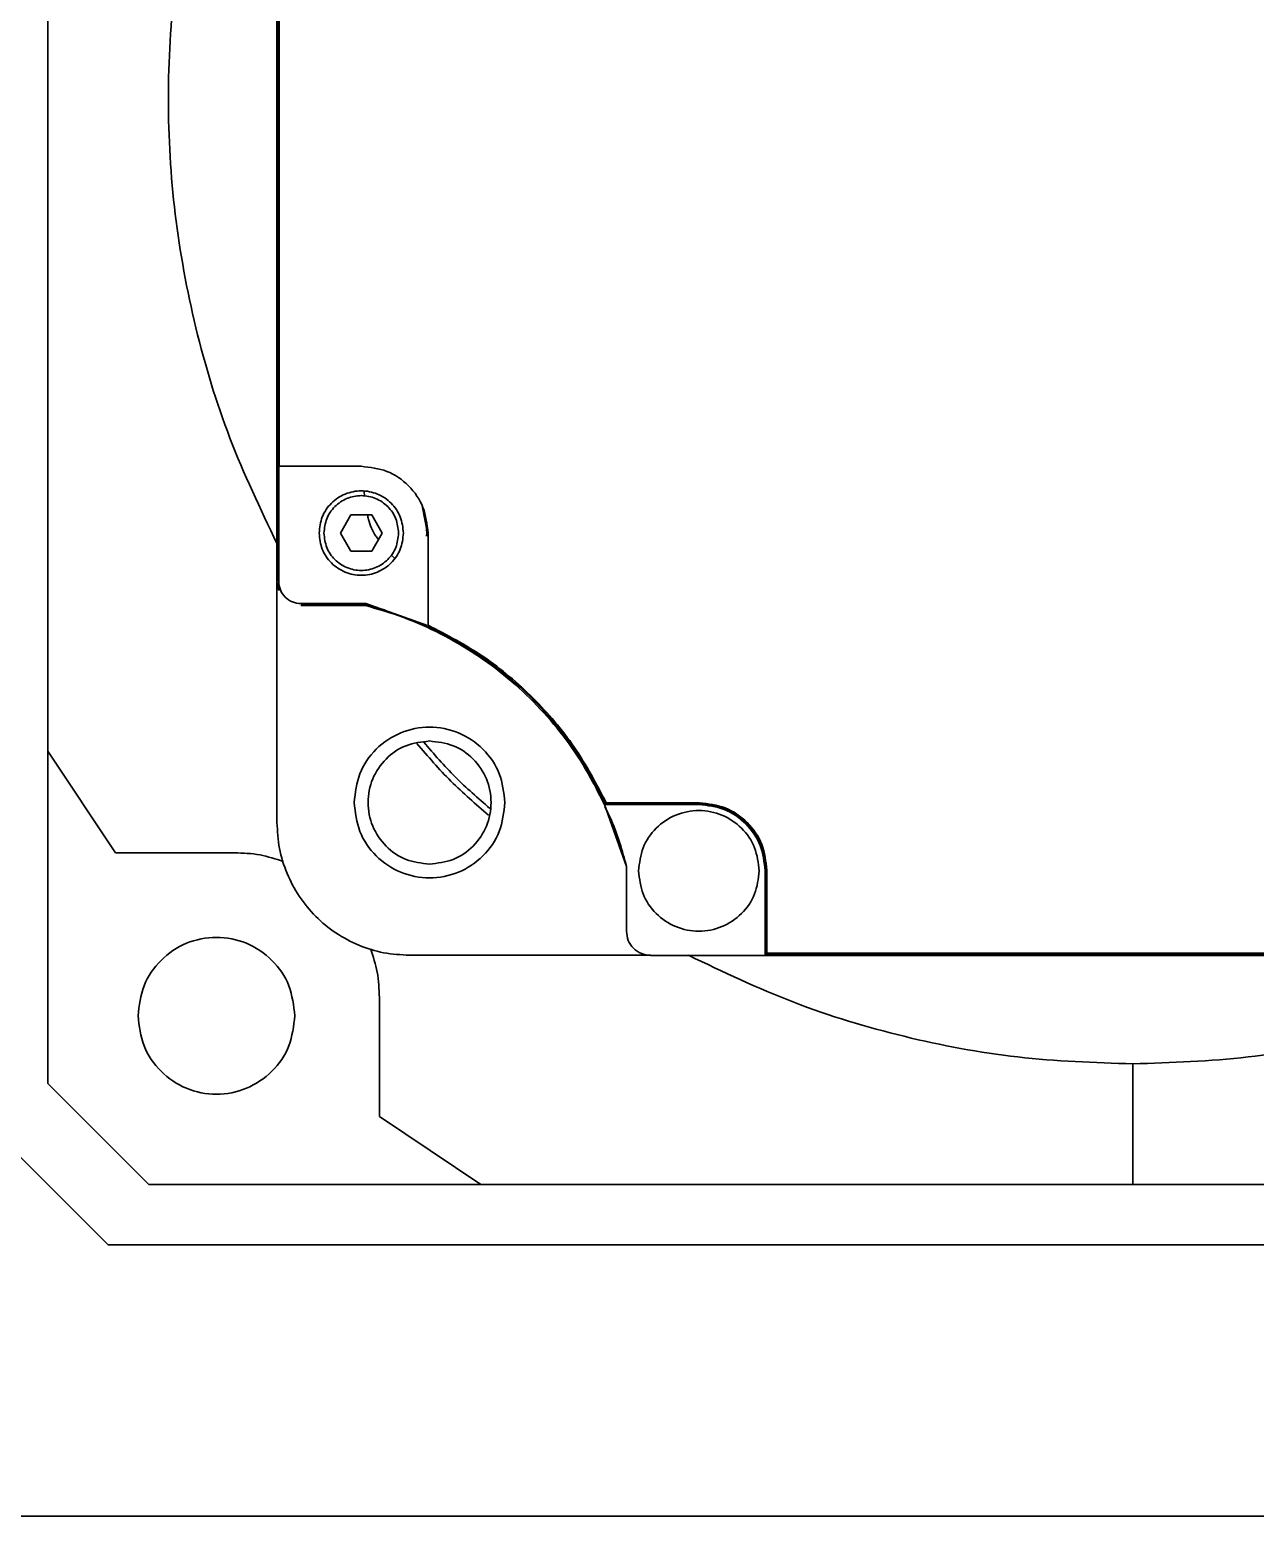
# Model space of a CAD drawing. Header units: millimetres. Extents: x -1052 to 3351, y 0 to 2015.
# Drawn here: x -365.281 to -363.778, y 1681.782 to 1683.605 of the extents above; entities that cross this region are included whole.
import ezdxf

# ---------------------------------------------------------------- set-up
doc = ezdxf.new("R2010")
doc.units = ezdxf.units.MM

msp = doc.modelspace()

# ---------------------------------------------------------------- linework, layer by layer
at = {"color": 7, "linetype": 'Continuous', "lineweight": 35}
for p, q in [((-364.9783, 1684.1117), (-364.9783, 1682.9282)), ((-364.9783, 1684.1117), (-364.9783, 1682.9282)), ((-364.9767, 1682.9283), (-364.9767, 1684.1116)), ((-364.9767, 1682.9283), (-364.9767, 1684.1116)), ((-364.9754, 1683.0693), (-364.9754, 1683.9705)), ((-364.9754, 1683.0693), (-364.9754, 1683.9705)), ((-364.976, 1683.0688), (-364.9754, 1683.0693)), ((-364.976, 1683.0688), (-364.9754, 1683.0693)), ((-364.976, 1682.9283), (-364.976, 1683.0688)), ((-364.976, 1682.9283), (-364.976, 1683.0688)), ((-364.9754, 1683.0693), (-364.8747, 1683.0693)), ((-364.9754, 1683.0693), (-364.8747, 1683.0693)), ((-364.8709, 1683.0325), (-364.871, 1683.0385)), ((-364.8709, 1683.0325), (-364.871, 1683.0385)), ((-364.9003, 1682.9874), (-364.8875, 1683.0096)), ((-364.9003, 1682.9874), (-364.8875, 1683.0096)), ((-364.8875, 1683.0096), (-364.8618, 1683.0096)), ((-364.8875, 1683.0096), (-364.8618, 1683.0096)), ((-364.8618, 1683.0096), (-364.849, 1682.9874)), ((-364.8618, 1683.0096), (-364.849, 1682.9874)), ((-364.7933, 1682.9874), (-364.7995, 1683.0186)), ((-364.7933, 1682.9874), (-364.7995, 1683.0186)), ((-364.8875, 1682.9652), (-364.9003, 1682.9874)), ((-364.8875, 1682.9652), (-364.9003, 1682.9874)), ((-364.849, 1682.9874), (-364.8618, 1682.9652)), ((-364.849, 1682.9874), (-364.8618, 1682.9652)), ((-364.7927, 1682.9874), (-364.7927, 1682.8745)), ((-364.7927, 1682.9874), (-364.7927, 1682.8745)), ((-364.8618, 1682.9652), (-364.8875, 1682.9652)), ((-364.8618, 1682.9652), (-364.8875, 1682.9652)), ((-364.8341, 1682.9568), (-364.8384, 1682.9607)), ((-364.8341, 1682.9568), (-364.8384, 1682.9607)), ((-364.9783, 1682.9282), (-364.976, 1682.9169)), ((-364.9783, 1682.9282), (-364.976, 1682.9169)), ((-364.9781, 1682.6325), (-364.9781, 1682.9283)), ((-364.9781, 1682.6325), (-364.9781, 1682.9283)), ((-364.9767, 1682.9283), (-364.976, 1682.9283)), ((-364.9767, 1682.9283), (-364.976, 1682.9283)), ((-364.9487, 1682.8986), (-364.8693, 1682.8986)), ((-364.9487, 1682.8986), (-364.8693, 1682.8986)), ((-364.8689, 1682.9009), (-364.9486, 1682.9009)), ((-364.9486, 1682.9009), (-364.9486, 1682.9001)), ((-364.8689, 1682.9009), (-364.9486, 1682.9009)), ((-364.9486, 1682.9009), (-364.9486, 1682.9001)), ((-364.869, 1682.9001), (-364.9486, 1682.9001)), ((-364.869, 1682.9001), (-364.9486, 1682.9001)), ((-364.869, 1682.9002), (-364.8689, 1682.9009)), ((-364.869, 1682.9002), (-364.8689, 1682.9009)), ((-364.869, 1682.9001), (-364.869, 1682.9002)), ((-364.869, 1682.9001), (-364.869, 1682.9002)), ((-364.8454, 1682.8927), (-364.869, 1682.9001)), ((-364.8454, 1682.8927), (-364.869, 1682.9001)), ((-364.8689, 1682.9009), (-364.7933, 1682.8741)), ((-364.8689, 1682.9009), (-364.7933, 1682.8741)), ((-364.7933, 1682.8741), (-364.7927, 1682.8745)), ((-364.7933, 1682.8741), (-364.7927, 1682.8745)), ((-365.2592, 1682.7199), (-365.176, 1682.5954)), ((-365.2592, 1682.3126), (-365.2592, 1682.7199)), ((-365.2592, 1682.7199), (-365.176, 1682.5954)), ((-365.2592, 1682.3126), (-365.2592, 1682.7199)), ((-364.5763, 1682.6546), (-364.4605, 1682.6546)), ((-364.5763, 1682.6546), (-364.5493, 1682.5786)), ((-364.5763, 1682.6546), (-364.4605, 1682.6546)), ((-364.5763, 1682.6546), (-364.5493, 1682.5786)), ((-364.5741, 1682.6566), (-364.5749, 1682.6553)), ((-364.5741, 1682.6566), (-364.5749, 1682.6553)), ((-364.4597, 1682.6553), (-364.5749, 1682.6553)), ((-364.4597, 1682.6553), (-364.5749, 1682.6553)), ((-364.4597, 1682.6566), (-364.5741, 1682.6566)), ((-364.4597, 1682.6566), (-364.5741, 1682.6566)), ((-364.4597, 1682.6553), (-364.4597, 1682.6566)), ((-364.4597, 1682.6553), (-364.4597, 1682.6566)), ((-365.176, 1682.5954), (-365.03, 1682.5954)), ((-365.176, 1682.5954), (-365.03, 1682.5954)), ((-364.5493, 1682.5786), (-364.5493, 1682.4992)), ((-364.5493, 1682.5786), (-364.5493, 1682.4992)), ((-364.3791, 1682.5732), (-364.3791, 1682.4696)), ((-364.3791, 1682.5732), (-364.3791, 1682.4696)), ((-364.3771, 1682.574), (-364.3784, 1682.574)), ((-364.3784, 1682.4712), (-364.3784, 1682.574)), ((-364.3771, 1682.574), (-364.3784, 1682.574)), ((-364.3784, 1682.4712), (-364.3784, 1682.574)), ((-364.3771, 1682.4725), (-364.3771, 1682.574)), ((-364.3771, 1682.4725), (-364.3771, 1682.574)), ((-364.3784, 1682.4712), (-364.3771, 1682.4725)), ((-364.3784, 1682.4712), (-364.3771, 1682.4725)), ((-363.4789, 1682.4725), (-364.3771, 1682.4725)), ((-363.4789, 1682.4725), (-364.3771, 1682.4725)), ((-364.5196, 1682.4698), (-364.8154, 1682.4698)), ((-364.5196, 1682.4698), (-364.8154, 1682.4698)), ((-364.5197, 1682.4696), (-364.3791, 1682.4696)), ((-364.5197, 1682.4696), (-364.3791, 1682.4696)), ((-363.4768, 1682.4696), (-364.3791, 1682.4696)), ((-363.4768, 1682.4696), (-364.3791, 1682.4696)), ((-363.4776, 1682.4712), (-364.3784, 1682.4712)), ((-363.4776, 1682.4712), (-364.3784, 1682.4712)), ((-364.8525, 1682.4179), (-364.8525, 1682.2719)), ((-364.8525, 1682.4179), (-364.8525, 1682.2719)), ((-363.928, 1682.3366), (-363.928, 1682.1887)), ((-363.928, 1682.3366), (-363.928, 1682.1887)), ((-365.1353, 1682.1887), (-365.2592, 1682.3126)), ((-365.1353, 1682.1887), (-365.2592, 1682.3126)), ((-364.8525, 1682.2719), (-364.728, 1682.1887)), ((-364.8525, 1682.2719), (-364.728, 1682.1887)), ((-365.3332, 1682.2626), (-365.1853, 1682.1147)), ((-365.3332, 1682.2626), (-365.1853, 1682.1147)), ((-364.728, 1682.1887), (-365.1353, 1682.1887)), ((-364.728, 1682.1887), (-365.1353, 1682.1887)), ((-365.1853, 1682.1147), (-362.6707, 1682.1147)), ((-365.1853, 1682.1147), (-362.6707, 1682.1147)), ((-365.5776, 1681.7819), (-362.2783, 1681.7819)), ((-365.5776, 1681.7819), (-362.2783, 1681.7819))]:
    msp.add_line(p, q, dxfattribs=at)
for points, knots in [([(-365.2592, 1684.3199), (-365.2592, 1684.2882), (-365.2592, 1684.226), (-365.2592, 1684.1301), (-365.2592, 1684.0339), (-365.2592, 1683.9241), (-365.2592, 1683.8012), (-365.2592, 1683.6632), (-365.2592, 1683.5236), (-365.2592, 1683.384), (-365.2592, 1683.2455), (-365.2592, 1683.1098), (-365.2592, 1682.9769), (-365.2592, 1682.8468), (-365.2592, 1682.7624), (-365.2592, 1682.7199)], [0, 0, 0, 0, 6.862225, 13.484315, 20.275339, 26.86003, 35.857802, 44.801018, 53.870758, 62.8655, 71.827208, 80.936265, 89.914332, 98.981541, 108.166546, 108.166546, 108.166546, 108.166546]), ([(-365.2592, 1684.3199), (-365.2592, 1684.2882), (-365.2592, 1684.226), (-365.2592, 1684.1301), (-365.2592, 1684.0339), (-365.2592, 1683.9241), (-365.2592, 1683.8012), (-365.2592, 1683.6632), (-365.2592, 1683.5236), (-365.2592, 1683.384), (-365.2592, 1683.2455), (-365.2592, 1683.1098), (-365.2592, 1682.9769), (-365.2592, 1682.8468), (-365.2592, 1682.7624), (-365.2592, 1682.7199)], [0, 0, 0, 0, 6.862225, 13.484315, 20.275339, 26.86003, 35.857802, 44.801018, 53.870758, 62.8655, 71.827208, 80.936265, 89.914332, 98.981541, 108.166546, 108.166546, 108.166546, 108.166546]), ([(-364.9782, 1682.9746), (-364.9985, 1683.0173), (-365.0391, 1683.1026), (-365.0801, 1683.2387), (-365.1057, 1683.3782), (-365.1141, 1683.5199), (-365.1057, 1683.6616), (-365.0801, 1683.8012), (-365.0391, 1683.9372), (-364.9985, 1684.0226), (-364.9782, 1684.0652)], [0, 0, 0, 0, 9.576198, 19.152403, 28.728604, 38.304807, 47.881024, 57.457226, 67.03343, 76.609615, 76.609615, 76.609615, 76.609615]), ([(-364.9782, 1682.9746), (-364.9985, 1683.0173), (-365.0391, 1683.1026), (-365.0801, 1683.2387), (-365.1057, 1683.3782), (-365.1141, 1683.5199), (-365.1057, 1683.6616), (-365.0801, 1683.8012), (-365.0391, 1683.9372), (-364.9985, 1684.0226), (-364.9782, 1684.0652)], [0, 0, 0, 0, 9.576198, 19.152403, 28.728604, 38.304807, 47.881024, 57.457226, 67.03343, 76.609615, 76.609615, 76.609615, 76.609615]), ([(-364.8747, 1683.0693), (-364.8639, 1683.0681), (-364.8424, 1683.0656), (-364.8154, 1683.0467), (-364.7964, 1683.0196), (-364.794, 1682.9982), (-364.7927, 1682.9874)], [0, 0, 0, 0, 2.168969, 4.337965, 6.506999, 8.675997, 8.675997, 8.675997, 8.675997]), ([(-364.8747, 1683.0693), (-364.8639, 1683.0681), (-364.8424, 1683.0656), (-364.8154, 1683.0467), (-364.7964, 1683.0196), (-364.794, 1682.9982), (-364.7927, 1682.9874)], [0, 0, 0, 0, 2.168969, 4.337965, 6.506999, 8.675997, 8.675997, 8.675997, 8.675997]), ([(-364.9264, 1682.9874), (-364.9256, 1682.9942), (-364.9241, 1683.0077), (-364.9121, 1683.025), (-364.895, 1683.0365), (-364.8747, 1683.0405), (-364.8543, 1683.0365), (-364.8372, 1683.025), (-364.8252, 1683.0077), (-364.8237, 1682.9942), (-364.8229, 1682.9874)], [0, 0, 0, 0, 1.371457, 2.742916, 4.114362, 5.48586, 6.857299, 8.228745, 9.600204, 10.971661, 10.971661, 10.971661, 10.971661]), ([(-364.9264, 1682.9874), (-364.9256, 1682.9942), (-364.9241, 1683.0077), (-364.9121, 1683.025), (-364.895, 1683.0365), (-364.8747, 1683.0405), (-364.8543, 1683.0365), (-364.8372, 1683.025), (-364.8252, 1683.0077), (-364.8237, 1682.9942), (-364.8229, 1682.9874)], [0, 0, 0, 0, 1.371457, 2.742916, 4.114362, 5.48586, 6.857299, 8.228745, 9.600204, 10.971661, 10.971661, 10.971661, 10.971661]), ([(-364.8288, 1682.9874), (-364.8295, 1682.9934), (-364.8309, 1683.0054), (-364.8415, 1683.0207), (-364.8566, 1683.0309), (-364.8747, 1683.0345), (-364.8927, 1683.0309), (-364.9078, 1683.0207), (-364.9184, 1683.0054), (-364.9198, 1682.9934), (-364.9205, 1682.9874)], [0, 0, 0, 0, 1.214726, 2.429434, 3.64415, 4.858861, 6.073572, 7.288339, 8.503047, 9.717772, 9.717772, 9.717772, 9.717772]), ([(-364.8288, 1682.9874), (-364.8295, 1682.9934), (-364.8309, 1683.0054), (-364.8415, 1683.0207), (-364.8566, 1683.0309), (-364.8747, 1683.0345), (-364.8927, 1683.0309), (-364.9078, 1683.0207), (-364.9184, 1683.0054), (-364.9198, 1682.9934), (-364.9205, 1682.9874)], [0, 0, 0, 0, 1.214726, 2.429434, 3.64415, 4.858861, 6.073572, 7.288339, 8.503047, 9.717772, 9.717772, 9.717772, 9.717772]), ([(-364.8536, 1682.9795), (-364.8547, 1682.9809), (-364.8602, 1682.9883), (-364.8649, 1682.9987), (-364.8667, 1683.0078), (-364.8671, 1683.0096)], [0, 0, 0, 0, 0.356464, 1.884532, 2.253691, 2.253691, 2.253691, 2.253691]), ([(-364.8536, 1682.9795), (-364.8547, 1682.9809), (-364.8602, 1682.9883), (-364.8649, 1682.9987), (-364.8667, 1683.0078), (-364.8671, 1683.0096)], [0, 0, 0, 0, 0.356464, 1.884532, 2.253691, 2.253691, 2.253691, 2.253691]), ([(-364.8229, 1682.9874), (-364.8237, 1682.9806), (-364.8252, 1682.9671), (-364.8372, 1682.9499), (-364.8543, 1682.9383), (-364.8747, 1682.9343), (-364.895, 1682.9383), (-364.9121, 1682.9499), (-364.9241, 1682.9671), (-364.9256, 1682.9806), (-364.9264, 1682.9874)], [0, 0, 0, 0, 1.371457, 2.742916, 4.114362, 5.485801, 6.857299, 8.228745, 9.600204, 10.971661, 10.971661, 10.971661, 10.971661]), ([(-364.8229, 1682.9874), (-364.8237, 1682.9806), (-364.8252, 1682.9671), (-364.8372, 1682.9499), (-364.8543, 1682.9383), (-364.8747, 1682.9343), (-364.895, 1682.9383), (-364.9121, 1682.9499), (-364.9241, 1682.9671), (-364.9256, 1682.9806), (-364.9264, 1682.9874)], [0, 0, 0, 0, 1.371457, 2.742916, 4.114362, 5.485801, 6.857299, 8.228745, 9.600204, 10.971661, 10.971661, 10.971661, 10.971661]), ([(-364.9205, 1682.9874), (-364.9198, 1682.9814), (-364.9184, 1682.9694), (-364.9078, 1682.9542), (-364.8927, 1682.944), (-364.8747, 1682.9404), (-364.8566, 1682.944), (-364.8415, 1682.9542), (-364.8309, 1682.9694), (-364.8295, 1682.9814), (-364.8288, 1682.9874)], [0, 0, 0, 0, 1.214711, 2.429432, 3.64419, 4.858901, 6.073612, 7.28832, 8.50304, 9.717751, 9.717751, 9.717751, 9.717751]), ([(-364.9205, 1682.9874), (-364.9198, 1682.9814), (-364.9184, 1682.9694), (-364.9078, 1682.9542), (-364.8927, 1682.944), (-364.8747, 1682.9404), (-364.8566, 1682.944), (-364.8415, 1682.9542), (-364.8309, 1682.9694), (-364.8295, 1682.9814), (-364.8288, 1682.9874)], [0, 0, 0, 0, 1.214711, 2.429432, 3.64419, 4.858901, 6.073612, 7.28832, 8.50304, 9.717751, 9.717751, 9.717751, 9.717751]), ([(-364.7949, 1682.9917), (-364.7945, 1682.9903), (-364.7936, 1682.9876), (-364.7944, 1682.9849), (-364.7948, 1682.9836)], [0, 0, 0, 0, 0.2950659, 0.5582511, 0.5582511, 0.5582511, 0.5582511]), ([(-364.7949, 1682.9917), (-364.7945, 1682.9903), (-364.7936, 1682.9876), (-364.7944, 1682.9849), (-364.7948, 1682.9836)], [0, 0, 0, 0, 0.2950659, 0.5582511, 0.5582511, 0.5582511, 0.5582511]), ([(-364.976, 1682.9283), (-364.9756, 1682.9247), (-364.9748, 1682.9175), (-364.9684, 1682.9084), (-364.9594, 1682.9021), (-364.9522, 1682.9013), (-364.9486, 1682.9009)], [0, 0, 0, 0, 0.724961, 1.449907, 2.174885, 2.899846, 2.899846, 2.899846, 2.899846]), ([(-364.976, 1682.9283), (-364.9756, 1682.9247), (-364.9748, 1682.9175), (-364.9684, 1682.9084), (-364.9594, 1682.9021), (-364.9522, 1682.9013), (-364.9486, 1682.9009)], [0, 0, 0, 0, 0.724961, 1.449907, 2.174885, 2.899846, 2.899846, 2.899846, 2.899846]), ([(-364.8693, 1682.8986), (-364.8535, 1682.894), (-364.822, 1682.8849), (-364.7769, 1682.8646), (-364.7343, 1682.8398), (-364.6947, 1682.8104), (-364.6586, 1682.7768), (-364.6265, 1682.7393), (-364.5984, 1682.6987), (-364.5837, 1682.6693), (-364.5763, 1682.6546)], [0, 0, 0, 0, 3.32991, 6.659862, 9.989783, 13.319729, 16.649651, 19.979596, 23.309528, 26.639447, 26.639447, 26.639447, 26.639447]), ([(-364.8693, 1682.8986), (-364.8535, 1682.894), (-364.822, 1682.8849), (-364.7769, 1682.8646), (-364.7343, 1682.8398), (-364.6947, 1682.8104), (-364.6586, 1682.7768), (-364.6265, 1682.7393), (-364.5984, 1682.6987), (-364.5837, 1682.6693), (-364.5763, 1682.6546)], [0, 0, 0, 0, 3.32991, 6.659862, 9.989783, 13.319729, 16.649651, 19.979596, 23.309528, 26.639447, 26.639447, 26.639447, 26.639447]), ([(-364.7927, 1682.8745), (-364.7694, 1682.8623), (-364.7228, 1682.838), (-364.6625, 1682.7865), (-364.6109, 1682.7265), (-364.5863, 1682.6799), (-364.5741, 1682.6566)], [0, 0, 0, 0, 5.324111, 10.648245, 15.972364, 21.29651, 21.29651, 21.29651, 21.29651]), ([(-364.7927, 1682.8745), (-364.7694, 1682.8623), (-364.7228, 1682.838), (-364.6625, 1682.7865), (-364.6109, 1682.7265), (-364.5863, 1682.6799), (-364.5741, 1682.6566)], [0, 0, 0, 0, 5.324111, 10.648245, 15.972364, 21.29651, 21.29651, 21.29651, 21.29651]), ([(-364.5749, 1682.6553), (-364.5823, 1682.6701), (-364.597, 1682.6996), (-364.6252, 1682.7403), (-364.6575, 1682.7779), (-364.6937, 1682.8117), (-364.7336, 1682.841), (-364.767, 1682.8614), (-364.7878, 1682.8703), (-364.7935, 1682.8727)], [0, 0, 0, 0, 3.341914, 6.683858, 10.025768, 13.367726, 16.709645, 20.051548, 21.293937, 21.293937, 21.293937, 21.293937]), ([(-364.5749, 1682.6553), (-364.5823, 1682.6701), (-364.597, 1682.6996), (-364.6252, 1682.7403), (-364.6575, 1682.7779), (-364.6937, 1682.8117), (-364.7336, 1682.841), (-364.767, 1682.8614), (-364.7878, 1682.8703), (-364.7935, 1682.8727)], [0, 0, 0, 0, 3.341914, 6.683858, 10.025768, 13.367726, 16.709645, 20.051548, 21.293937, 21.293937, 21.293937, 21.293937]), ([(-364.8833, 1682.657), (-364.8819, 1682.6691), (-364.8792, 1682.6933), (-364.8578, 1682.7241), (-364.8272, 1682.7447), (-364.7909, 1682.7519), (-364.7545, 1682.7447), (-364.724, 1682.7241), (-364.7026, 1682.6933), (-364.6998, 1682.6691), (-364.6984, 1682.657)], [0, 0, 0, 0, 2.449029, 4.898048, 7.347063, 9.796134, 12.245145, 14.69416, 17.143179, 19.592209, 19.592209, 19.592209, 19.592209]), ([(-364.8833, 1682.657), (-364.8819, 1682.6691), (-364.8792, 1682.6933), (-364.8578, 1682.7241), (-364.8272, 1682.7447), (-364.7909, 1682.7519), (-364.7545, 1682.7447), (-364.724, 1682.7241), (-364.7026, 1682.6933), (-364.6998, 1682.6691), (-364.6984, 1682.657)], [0, 0, 0, 0, 2.449029, 4.898048, 7.347063, 9.796134, 12.245145, 14.69416, 17.143179, 19.592209, 19.592209, 19.592209, 19.592209]), ([(-364.7909, 1682.5816), (-364.8007, 1682.5827), (-364.8205, 1682.585), (-364.8456, 1682.6024), (-364.8624, 1682.6274), (-364.8683, 1682.657), (-364.8624, 1682.6867), (-364.8456, 1682.7116), (-364.8205, 1682.7291), (-364.8007, 1682.7313), (-364.7909, 1682.7325)], [0, 0, 0, 0, 1.998414, 3.99683, 5.995233, 7.993647, 9.992046, 11.990462, 13.988869, 15.987286, 15.987286, 15.987286, 15.987286]), ([(-364.7909, 1682.5816), (-364.8007, 1682.5827), (-364.8205, 1682.585), (-364.8456, 1682.6024), (-364.8624, 1682.6274), (-364.8683, 1682.657), (-364.8624, 1682.6867), (-364.8456, 1682.7116), (-364.8205, 1682.7291), (-364.8007, 1682.7313), (-364.7909, 1682.7325)], [0, 0, 0, 0, 1.998414, 3.99683, 5.995233, 7.993647, 9.992046, 11.990462, 13.988869, 15.987286, 15.987286, 15.987286, 15.987286]), ([(-364.8064, 1682.7294), (-364.7929, 1682.7136), (-364.7658, 1682.6821), (-364.7343, 1682.655), (-364.7185, 1682.6415)], [0, 0, 0, 0, 4.208149, 8.416256, 8.416256, 8.416256, 8.416256]), ([(-364.8064, 1682.7294), (-364.7929, 1682.7136), (-364.7658, 1682.6821), (-364.7343, 1682.655), (-364.7185, 1682.6415)], [0, 0, 0, 0, 4.208149, 8.416256, 8.416256, 8.416256, 8.416256]), ([(-364.798, 1682.731), (-364.7855, 1682.7165), (-364.7605, 1682.6874), (-364.7314, 1682.6624), (-364.7169, 1682.6499)], [0, 0, 0, 0, 3.88515, 7.770352, 7.770352, 7.770352, 7.770352]), ([(-364.798, 1682.731), (-364.7855, 1682.7165), (-364.7605, 1682.6874), (-364.7314, 1682.6624), (-364.7169, 1682.6499)], [0, 0, 0, 0, 3.88515, 7.770352, 7.770352, 7.770352, 7.770352]), ([(-364.7909, 1682.7325), (-364.781, 1682.7313), (-364.7613, 1682.7291), (-364.7361, 1682.7116), (-364.7194, 1682.6867), (-364.7135, 1682.657), (-364.7194, 1682.6274), (-364.7361, 1682.6024), (-364.7613, 1682.585), (-364.781, 1682.5827), (-364.7909, 1682.5816)], [0, 0, 0, 0, 1.998358, 3.996765, 5.995181, 7.99358, 9.991994, 11.990397, 13.988813, 15.987168, 15.987168, 15.987168, 15.987168]), ([(-364.7909, 1682.7325), (-364.781, 1682.7313), (-364.7613, 1682.7291), (-364.7361, 1682.7116), (-364.7194, 1682.6867), (-364.7135, 1682.657), (-364.7194, 1682.6274), (-364.7361, 1682.6024), (-364.7613, 1682.585), (-364.781, 1682.5827), (-364.7909, 1682.5816)], [0, 0, 0, 0, 1.998358, 3.996765, 5.995181, 7.99358, 9.991994, 11.990397, 13.988813, 15.987168, 15.987168, 15.987168, 15.987168]), ([(-364.6984, 1682.657), (-364.6998, 1682.6449), (-364.7026, 1682.6207), (-364.724, 1682.59), (-364.7545, 1682.5694), (-364.7909, 1682.5622), (-364.8272, 1682.5694), (-364.8578, 1682.59), (-364.8792, 1682.6207), (-364.8819, 1682.6449), (-364.8833, 1682.657)], [0, 0, 0, 0, 2.449029, 4.898048, 7.347063, 9.796078, 12.245151, 14.694166, 17.143185, 19.592215, 19.592215, 19.592215, 19.592215]), ([(-364.6984, 1682.657), (-364.6998, 1682.6449), (-364.7026, 1682.6207), (-364.724, 1682.59), (-364.7545, 1682.5694), (-364.7909, 1682.5622), (-364.8272, 1682.5694), (-364.8578, 1682.59), (-364.8792, 1682.6207), (-364.8819, 1682.6449), (-364.8833, 1682.657)], [0, 0, 0, 0, 2.449029, 4.898048, 7.347063, 9.796078, 12.245151, 14.694166, 17.143185, 19.592215, 19.592215, 19.592215, 19.592215]), ([(-364.4605, 1682.6546), (-364.4498, 1682.6534), (-364.4285, 1682.6509), (-364.4016, 1682.6321), (-364.3828, 1682.6052), (-364.3803, 1682.5839), (-364.3791, 1682.5732)], [0, 0, 0, 0, 2.153963, 4.307926, 6.461864, 8.615827, 8.615827, 8.615827, 8.615827]), ([(-364.4605, 1682.6546), (-364.4498, 1682.6534), (-364.4285, 1682.6509), (-364.4016, 1682.6321), (-364.3828, 1682.6052), (-364.3803, 1682.5839), (-364.3791, 1682.5732)], [0, 0, 0, 0, 2.153963, 4.307926, 6.461864, 8.615827, 8.615827, 8.615827, 8.615827]), ([(-364.4597, 1682.6566), (-364.4489, 1682.6554), (-364.4273, 1682.6529), (-364.3999, 1682.6338), (-364.3808, 1682.6065), (-364.3783, 1682.5848), (-364.3771, 1682.574)], [0, 0, 0, 0, 2.188123, 4.376259, 6.564395, 8.752542, 8.752542, 8.752542, 8.752542]), ([(-364.4597, 1682.6566), (-364.4489, 1682.6554), (-364.4273, 1682.6529), (-364.3999, 1682.6338), (-364.3808, 1682.6065), (-364.3783, 1682.5848), (-364.3771, 1682.574)], [0, 0, 0, 0, 2.188123, 4.376259, 6.564395, 8.752542, 8.752542, 8.752542, 8.752542]), ([(-364.3784, 1682.574), (-364.3796, 1682.5846), (-364.3821, 1682.606), (-364.4009, 1682.6329), (-364.4278, 1682.6517), (-364.4491, 1682.6541), (-364.4597, 1682.6553)], [0, 0, 0, 0, 2.153963, 4.307913, 6.461868, 8.615831, 8.615831, 8.615831, 8.615831]), ([(-364.3784, 1682.574), (-364.3796, 1682.5846), (-364.3821, 1682.606), (-364.4009, 1682.6329), (-364.4278, 1682.6517), (-364.4491, 1682.6541), (-364.4597, 1682.6553)], [0, 0, 0, 0, 2.153963, 4.307913, 6.461868, 8.615831, 8.615831, 8.615831, 8.615831]), ([(-364.5757, 1682.6516), (-364.573, 1682.6461), (-364.5613, 1682.623), (-364.5545, 1682.5979), (-364.5492, 1682.5787)], [0, 0, 0, 0, 1.243714, 5.255358, 5.255358, 5.255358, 5.255358]), ([(-364.5757, 1682.6516), (-364.573, 1682.6461), (-364.5613, 1682.623), (-364.5545, 1682.5979), (-364.5492, 1682.5787)], [0, 0, 0, 0, 1.243714, 5.255358, 5.255358, 5.255358, 5.255358]), ([(-364.5344, 1682.5732), (-364.5333, 1682.5829), (-364.5311, 1682.6023), (-364.514, 1682.6269), (-364.4896, 1682.6434), (-364.4605, 1682.6491), (-364.4314, 1682.6434), (-364.407, 1682.6269), (-364.3899, 1682.6023), (-364.3876, 1682.5829), (-364.3865, 1682.5732)], [0, 0, 0, 0, 1.959214, 3.918436, 5.87768, 7.836911, 9.796142, 11.755336, 13.714558, 15.673784, 15.673784, 15.673784, 15.673784]), ([(-364.5344, 1682.5732), (-364.5333, 1682.5829), (-364.5311, 1682.6023), (-364.514, 1682.6269), (-364.4896, 1682.6434), (-364.4605, 1682.6491), (-364.4314, 1682.6434), (-364.407, 1682.6269), (-364.3899, 1682.6023), (-364.3876, 1682.5829), (-364.3865, 1682.5732)], [0, 0, 0, 0, 1.959214, 3.918436, 5.87768, 7.836911, 9.796142, 11.755336, 13.714558, 15.673784, 15.673784, 15.673784, 15.673784]), ([(-364.8154, 1682.4698), (-364.8261, 1682.4704), (-364.8474, 1682.4716), (-364.8781, 1682.4813), (-364.9064, 1682.4963), (-364.9312, 1682.5167), (-364.9516, 1682.5415), (-364.9666, 1682.5698), (-364.9763, 1682.6005), (-364.9775, 1682.6218), (-364.9781, 1682.6325)], [0, 0, 0, 0, 2.158643, 4.317376, 6.476059, 8.634756, 10.793431, 12.952121, 15.110815, 17.269501, 17.269501, 17.269501, 17.269501]), ([(-364.8154, 1682.4698), (-364.8261, 1682.4704), (-364.8474, 1682.4716), (-364.8781, 1682.4813), (-364.9064, 1682.4963), (-364.9312, 1682.5167), (-364.9516, 1682.5415), (-364.9666, 1682.5698), (-364.9763, 1682.6005), (-364.9775, 1682.6218), (-364.9781, 1682.6325)], [0, 0, 0, 0, 2.158643, 4.317376, 6.476059, 8.634756, 10.793431, 12.952121, 15.110815, 17.269501, 17.269501, 17.269501, 17.269501]), ([(-365.03, 1682.5954), (-365.0197, 1682.5951), (-365.0003, 1682.5944), (-364.9797, 1682.5878), (-364.9701, 1682.5847)], [0, 0, 0, 0, 2.19181, 4.130144, 4.130144, 4.130144, 4.130144]), ([(-365.03, 1682.5954), (-365.0197, 1682.5951), (-365.0003, 1682.5944), (-364.9797, 1682.5878), (-364.9701, 1682.5847)], [0, 0, 0, 0, 2.19181, 4.130144, 4.130144, 4.130144, 4.130144]), ([(-364.3865, 1682.5732), (-364.3876, 1682.5636), (-364.3899, 1682.5442), (-364.407, 1682.5196), (-364.4314, 1682.5031), (-364.4605, 1682.4974), (-364.4896, 1682.5031), (-364.514, 1682.5196), (-364.5311, 1682.5442), (-364.5333, 1682.5636), (-364.5344, 1682.5732)], [0, 0, 0, 0, 1.959225, 3.918448, 5.877642, 7.836873, 9.796104, 11.755347, 13.71457, 15.673784, 15.673784, 15.673784, 15.673784]), ([(-364.3865, 1682.5732), (-364.3876, 1682.5636), (-364.3899, 1682.5442), (-364.407, 1682.5196), (-364.4314, 1682.5031), (-364.4605, 1682.4974), (-364.4896, 1682.5031), (-364.514, 1682.5196), (-364.5311, 1682.5442), (-364.5333, 1682.5636), (-364.5344, 1682.5732)], [0, 0, 0, 0, 1.959225, 3.918448, 5.877642, 7.836873, 9.796104, 11.755347, 13.71457, 15.673784, 15.673784, 15.673784, 15.673784]), ([(-364.9562, 1682.3955), (-364.9577, 1682.4081), (-364.9605, 1682.4333), (-364.9828, 1682.4653), (-365.0146, 1682.4867), (-365.0524, 1682.4942), (-365.0902, 1682.4867), (-365.1219, 1682.4653), (-365.1442, 1682.4333), (-365.1471, 1682.4081), (-365.1485, 1682.3955)], [0, 0, 0, 0, 2.546982, 5.093956, 7.640947, 10.187915, 12.734941, 15.281931, 17.828906, 20.375888, 20.375888, 20.375888, 20.375888]), ([(-364.9562, 1682.3955), (-364.9577, 1682.4081), (-364.9605, 1682.4333), (-364.9828, 1682.4653), (-365.0146, 1682.4867), (-365.0524, 1682.4942), (-365.0902, 1682.4867), (-365.1219, 1682.4653), (-365.1442, 1682.4333), (-365.1471, 1682.4081), (-365.1485, 1682.3955)], [0, 0, 0, 0, 2.546982, 5.093956, 7.640947, 10.187915, 12.734941, 15.281931, 17.828906, 20.375888, 20.375888, 20.375888, 20.375888]), ([(-364.5493, 1682.4992), (-364.5489, 1682.4953), (-364.548, 1682.4876), (-364.5411, 1682.4778), (-364.5314, 1682.471), (-364.5236, 1682.4701), (-364.5197, 1682.4696)], [0, 0, 0, 0, 0.783259, 1.56649, 2.349759, 3.133036, 3.133036, 3.133036, 3.133036]), ([(-364.5493, 1682.4992), (-364.5489, 1682.4953), (-364.548, 1682.4876), (-364.5411, 1682.4778), (-364.5314, 1682.471), (-364.5236, 1682.4701), (-364.5197, 1682.4696)], [0, 0, 0, 0, 0.783259, 1.56649, 2.349759, 3.133036, 3.133036, 3.133036, 3.133036]), ([(-364.8632, 1682.4778), (-364.8601, 1682.4682), (-364.8535, 1682.4477), (-364.8528, 1682.4282), (-364.8525, 1682.4179)], [0, 0, 0, 0, 1.936969, 4.13036, 4.13036, 4.13036, 4.13036]), ([(-364.8632, 1682.4778), (-364.8601, 1682.4682), (-364.8535, 1682.4477), (-364.8528, 1682.4282), (-364.8525, 1682.4179)], [0, 0, 0, 0, 1.936969, 4.13036, 4.13036, 4.13036, 4.13036]), ([(-363.928, 1682.3366), (-363.9752, 1682.3382), (-364.0697, 1682.3414), (-364.2092, 1682.368), (-364.3453, 1682.4087), (-364.4306, 1682.4494), (-364.4733, 1682.4697)], [0, 0, 0, 0, 9.575711, 19.151432, 28.72713, 38.302864, 38.302864, 38.302864, 38.302864]), ([(-363.928, 1682.3366), (-363.9752, 1682.3382), (-364.0697, 1682.3414), (-364.2092, 1682.368), (-364.3453, 1682.4087), (-364.4306, 1682.4494), (-364.4733, 1682.4697)], [0, 0, 0, 0, 9.575711, 19.151432, 28.72713, 38.302864, 38.302864, 38.302864, 38.302864]), ([(-363.3827, 1682.4697), (-363.4253, 1682.4494), (-363.5107, 1682.4087), (-363.6467, 1682.368), (-363.7863, 1682.3414), (-363.8807, 1682.3382), (-363.928, 1682.3366)], [0, 0, 0, 0, 9.575734, 19.151432, 28.727153, 38.302924, 38.302924, 38.302924, 38.302924]), ([(-363.3827, 1682.4697), (-363.4253, 1682.4494), (-363.5107, 1682.4087), (-363.6467, 1682.368), (-363.7863, 1682.3414), (-363.8807, 1682.3382), (-363.928, 1682.3366)], [0, 0, 0, 0, 9.575734, 19.151432, 28.727153, 38.302924, 38.302924, 38.302924, 38.302924]), ([(-365.1485, 1682.3955), (-365.1471, 1682.383), (-365.1442, 1682.3578), (-365.1219, 1682.3258), (-365.0902, 1682.3044), (-365.0524, 1682.2969), (-365.0146, 1682.3044), (-364.9828, 1682.3258), (-364.9605, 1682.3578), (-364.9577, 1682.383), (-364.9562, 1682.3955)], [0, 0, 0, 0, 2.546997, 5.093971, 7.640962, 10.187988, 12.734955, 15.281946, 17.82892, 20.375917, 20.375917, 20.375917, 20.375917]), ([(-365.1485, 1682.3955), (-365.1471, 1682.383), (-365.1442, 1682.3578), (-365.1219, 1682.3258), (-365.0902, 1682.3044), (-365.0524, 1682.2969), (-365.0146, 1682.3044), (-364.9828, 1682.3258), (-364.9605, 1682.3578), (-364.9577, 1682.383), (-364.9562, 1682.3955)], [0, 0, 0, 0, 2.546997, 5.093971, 7.640962, 10.187988, 12.734955, 15.281946, 17.82892, 20.375917, 20.375917, 20.375917, 20.375917]), ([(-363.928, 1682.1887), (-363.9631, 1682.1887), (-364.0339, 1682.1887), (-364.1381, 1682.1887), (-364.2413, 1682.1887), (-364.3526, 1682.1887), (-364.473, 1682.1887), (-364.6017, 1682.1887), (-364.6856, 1682.1887), (-364.728, 1682.1887)], [0, 0, 0, 0, 6.802037, 13.688903, 20.306001, 27.139458, 35.953484, 44.920913, 54.083228, 54.083228, 54.083228, 54.083228]), ([(-363.928, 1682.1887), (-363.9631, 1682.1887), (-364.0339, 1682.1887), (-364.1381, 1682.1887), (-364.2413, 1682.1887), (-364.3526, 1682.1887), (-364.473, 1682.1887), (-364.6017, 1682.1887), (-364.6856, 1682.1887), (-364.728, 1682.1887)], [0, 0, 0, 0, 6.802037, 13.688903, 20.306001, 27.139458, 35.953484, 44.920913, 54.083228, 54.083228, 54.083228, 54.083228]), ([(-363.128, 1682.1887), (-363.16, 1682.1887), (-363.2226, 1682.1887), (-363.3195, 1682.1887), (-363.4167, 1682.1887), (-363.5278, 1682.1887), (-363.6513, 1682.1887), (-363.7892, 1682.1887), (-363.8817, 1682.1887), (-363.928, 1682.1887)], [0, 0, 0, 0, 6.943413, 13.559379, 20.489115, 27.122053, 36.187971, 45.119297, 54.083288, 54.083288, 54.083288, 54.083288]), ([(-363.128, 1682.1887), (-363.16, 1682.1887), (-363.2226, 1682.1887), (-363.3195, 1682.1887), (-363.4167, 1682.1887), (-363.5278, 1682.1887), (-363.6513, 1682.1887), (-363.7892, 1682.1887), (-363.8817, 1682.1887), (-363.928, 1682.1887)], [0, 0, 0, 0, 6.943413, 13.559379, 20.489115, 27.122053, 36.187971, 45.119297, 54.083288, 54.083288, 54.083288, 54.083288])]:
    msp.add_open_spline(points, degree=3, knots=knots, dxfattribs=at)

doc.saveas('drawing.dxf')
